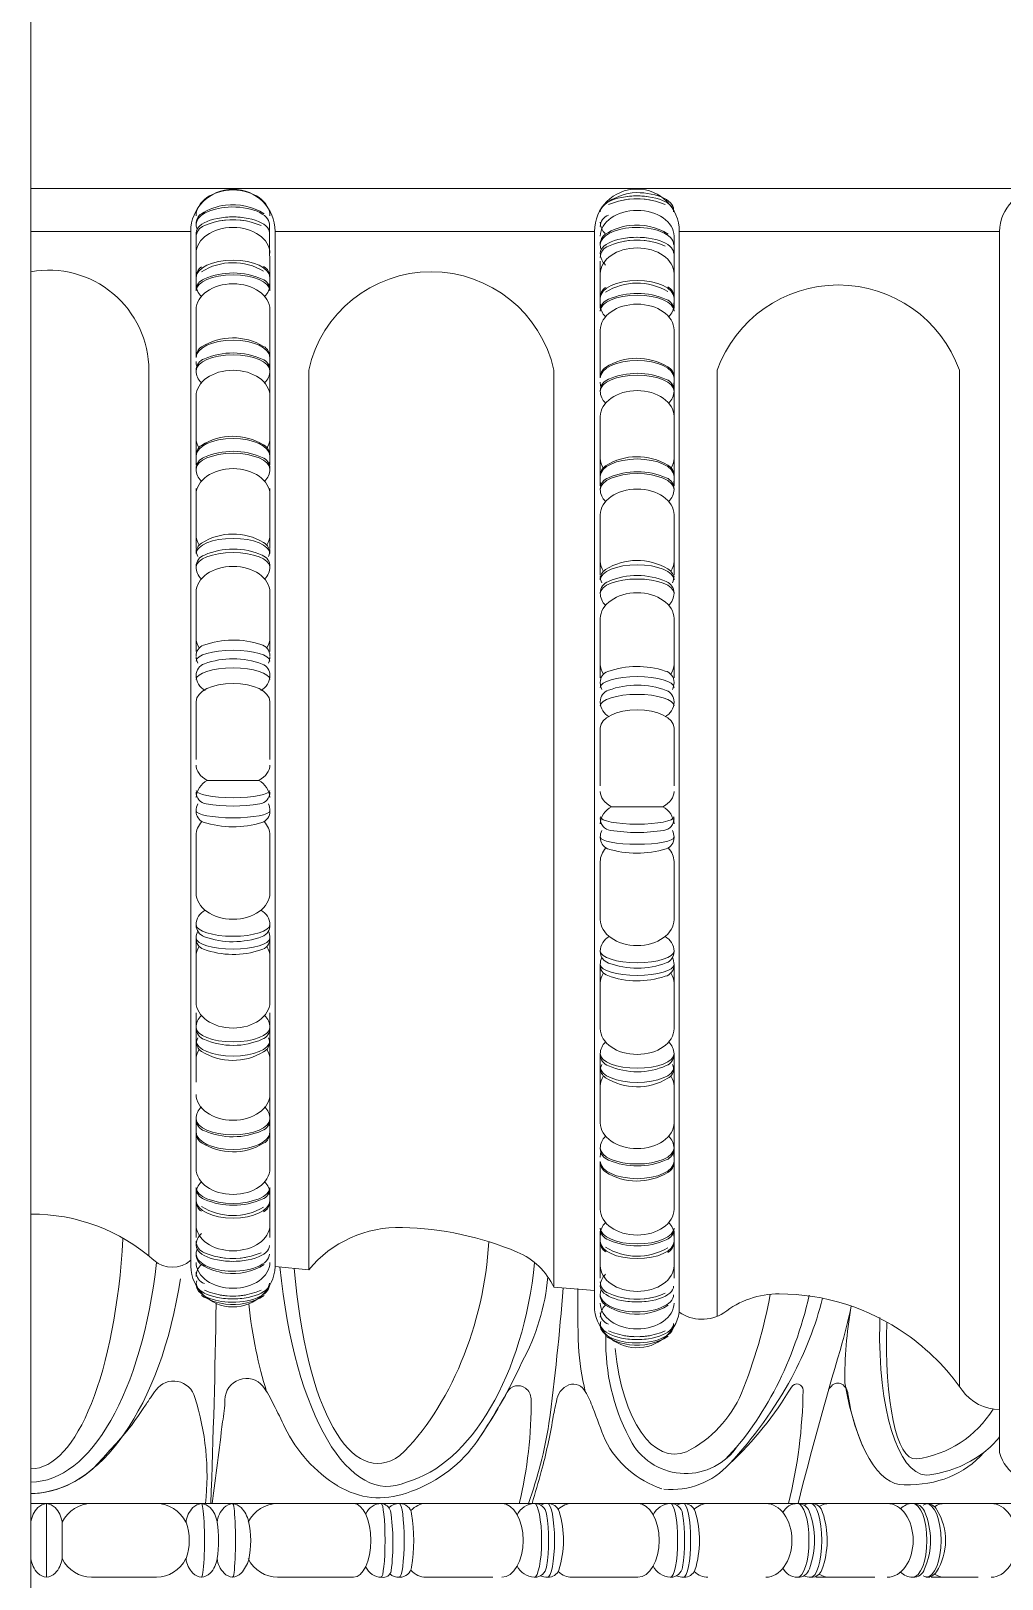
# Model space of a CAD drawing. Header units: millimetres. Extents: x 542654 to 551203, y 315718 to 321804.
# Drawn here: x 550480.6 to 550644.7, y 320272.7 to 320534.2 of the extents above; entities that cross this region are included whole.
import ezdxf

# ---------------------------------------------------------------- set-up
doc = ezdxf.new("R2010")
doc.units = ezdxf.units.MM
doc.layers.add('cad-block.com', color=250, linetype='Continuous')

msp = doc.modelspace()

# ---------------------------------------------------------------- linework, layer by layer
at = {"layer": 'cad-block.com', "color": 18, "lineweight": 15, "true_color": 0x000000}
for points in [[(550480.63, 320122.58), (550480.63, 320616.76)], [(550480.63, 320500.35), (550507.62, 320500.35)], [(550520.92, 320501.58), (550520.99, 320490.82)], [(550521.87, 320500.35), (550575.82, 320500.35)], [(550590.14, 320500.35), (550644.25, 320500.35)], [(550508.53, 320498.77), (550508.53, 320490.82)], [(550589.25, 320499.55), (550589.25, 320493.21)], [(550576.79, 320495.33), (550576.79, 320487.38)], [(550589.25, 320495.33), (550589.25, 320487.38)], [(550508.53, 320487.14), (550508.53, 320479.2)], [(550520.99, 320487.14), (550520.99, 320479.2)], [(550520.99, 320484.62), (550520.99, 320469.29)], [(550576.79, 320483.7), (550576.79, 320475.75)], [(550589.25, 320483.7), (550589.25, 320475.75)], [(550589.25, 320481.18), (550589.25, 320465.84)], [(550508.53, 320472.54), (550508.53, 320464.59)], [(550520.99, 320472.54), (550520.99, 320464.59)], [(550508.53, 320468.8), (550508.53, 320460.85)], [(550520.99, 320468.8), (550520.99, 320460.85)], [(550576.79, 320469.1), (550576.79, 320461.15)], [(550589.25, 320469.1), (550589.25, 320461.15)], [(550576.79, 320465.36), (550576.79, 320457.41)], [(550589.25, 320465.36), (550589.25, 320457.41)], [(550508.53, 320456.94), (550508.53, 320446.82)], [(550520.99, 320456.94), (550520.99, 320446.82)], [(550576.79, 320452.48), (550576.79, 320442.36)], [(550589.25, 320452.48), (550589.25, 320442.36)], [(550508.53, 320439.41), (550508.53, 320429.41)], [(550520.99, 320439.41), (550520.99, 320429.41)], [(550576.79, 320434.95), (550576.79, 320424.95)], [(550589.25, 320434.95), (550589.25, 320424.95)], [(550508.53, 320411.18), (550508.53, 320420.97)], [(550520.99, 320411.18), (550520.99, 320420.97)], [(550576.79, 320406.72), (550576.79, 320416.51)], [(550589.25, 320406.72), (550589.25, 320416.51)], [(550510.42, 320407.61), (550519.1, 320407.61)], [(550578.68, 320403.15), (550587.36, 320403.15)], [(550508.53, 320398.38), (550508.53, 320388.6)], [(550520.99, 320398.38), (550520.99, 320388.6)], [(550576.79, 320393.92), (550576.79, 320384.14)], [(550589.25, 320393.92), (550589.25, 320384.14)], [(550508.53, 320370.87), (550508.53, 320380.98)], [(550508.53, 320370.16), (550508.53, 320380.16)], [(550520.99, 320370.87), (550520.99, 320380.98)], [(550520.99, 320370.16), (550520.99, 320380.16)], [(550576.79, 320366.41), (550576.79, 320376.52)], [(550576.79, 320365.7), (550576.79, 320375.7)], [(550589.25, 320366.41), (550589.25, 320376.52)], [(550589.25, 320365.7), (550589.25, 320375.7)], [(550508.53, 320360.39), (550508.53, 320368.34)], [(550520.99, 320360.39), (550520.99, 320368.34)], [(550508.53, 320356.65), (550508.53, 320364.59)], [(550520.99, 320356.65), (550520.99, 320364.59)], [(550520.99, 320344.56), (550520.99, 320359.9)], [(550576.79, 320353.53), (550576.79, 320361.48)], [(550589.25, 320353.53), (550589.25, 320361.48)], [(550576.79, 320349.79), (550576.79, 320357.74)], [(550589.25, 320349.79), (550589.25, 320357.74)], [(550589.25, 320337.7), (550589.25, 320353.04)], [(550508.53, 320342.05), (550508.53, 320349.99)], [(550520.99, 320342.05), (550520.99, 320349.99)], [(550576.79, 320335.19), (550576.79, 320343.13)], [(550589.25, 320335.19), (550589.25, 320343.13)], [(550508.53, 320330.42), (550508.53, 320338.36)], [(550520.99, 320330.42), (550520.99, 320338.36)], [(550576.79, 320323.56), (550576.79, 320331.5)], [(550589.25, 320323.56), (550589.25, 320331.5)], [(550480.63, 320285.51), (550685.28, 320285.51)], [(550480.63, 320285.48), (550480.63, 320273.02)], [(550641.26, 320285.48), (550481.04, 320285.48)], [(550483.26, 320273.02), (550483.26, 320285.48)], [(550501.84, 320285.48), (550490.85, 320285.48)], [(550535.13, 320285.48), (550522.29, 320285.48)], [(550558.66, 320285.48), (550547.32, 320285.48)], [(550583.1, 320285.48), (550571.98, 320285.48)], [(550623.18, 320285.48), (550613.18, 320285.48)], [(550640.63, 320285.48), (550632.69, 320285.48)], [(550480.63, 320282.33), (550480.63, 320276.17)], [(550485.88, 320282.33), (550485.88, 320276.17)], [(550501.84, 320273.02), (550490.85, 320273.02)], [(550535.13, 320273.02), (550522.29, 320273.02)], [(550558.66, 320273.02), (550547.32, 320273.02)], [(550583.1, 320273.02), (550571.98, 320273.02)], [(550623.18, 320273.02), (550613.18, 320273.02)], [(550640.63, 320273.02), (550632.69, 320273.02)]]:
    msp.add_lwpolyline(points, dxfattribs=at)
for points in [[(550480.63, 320507.62), (550718.36, 320507.62, 0.231447), (550734.34, 320515.96, 0), (550734.34, 320515.96, 14.87721)], [(550507.62, 320326.56), (550507.62, 320500.35, -1), (550521.87, 320500.35), (550521.87, 320325.44)], [(550575.82, 320321.49), (550575.82, 320500.35, -1), (550590.14, 320500.35), (550590.14, 320317.78)], [(550578.19, 320504.88, -0.1464), (550585.1, 320505.71, -0.1464)], [(550587.78, 320504.88, 0.1464), (550580.87, 320505.71, 0.1464)], [(550644.25, 320301.37), (550644.25, 320500.35, -1), (550658.42, 320500.35), (550658.42, 320295.97)], [(550508.53, 320501.64, -0.255078), (550509.44, 320503.35, -1.230716)], [(550509.44, 320503.35, -0.10847), (550513.47, 320504.8, -6.055652)], [(550520.02, 320503.35, 0.173771), (550513.47, 320504.8, 6.055652)], [(550576.79, 320501.18, -0.329104), (550578.19, 320503.12, -1.230716)], [(550508.53, 320499.39, -0.329104), (550509.93, 320501.34, -1.230716)], [(550508.53, 320500.13, 0.00021), (550508.53, 320498.77, 1.230716)], [(550509.93, 320501.34, -0.1464), (550516.85, 320502.16, -0.1464)], [(550519.52, 320501.34, 0.1464), (550512.61, 320502.16, 0.1464)], [(550576.79, 320501.92, 0.204052), (550577.68, 320499.89, 1.230716)], [(550577.69, 320499.91, -0.10847), (550581.73, 320501.36, -6.055652)], [(550588.28, 320499.91, 0.173771), (550581.73, 320501.36, 6.055652)], [(550576.79, 320498.2, -0.255078), (550577.69, 320499.91, -1.230716)], [(550576.79, 320495.95, -0.329104), (550578.19, 320497.89, -1.230716)], [(550578.19, 320497.89, -0.1464), (550585.1, 320498.72, -0.1464)], [(550587.78, 320497.89, 0.1464), (550580.87, 320498.72, 0.1464)], [(550509.44, 320493.54, -0.283645), (550519.93, 320493.64, -6.055652)], [(550576.79, 320496.69, 0.204052), (550577.68, 320494.66, 1.230716)], [(550500.54, 320327.28), (550500.54, 320476.91, 0.467635), (550480.63, 320493.54, 2.506128)], [(550508.53, 320492.64, -0.255078), (550509.44, 320494.35, -1.230716)], [(550508.53, 320490.39, -0.329104), (550509.93, 320492.33, -1.230716)], [(550509.93, 320492.33, -0.209639), (550519.69, 320492.3, -6.055652)], [(550520.99, 320490.39, 0.315411), (550519.69, 320492.3, 1.230716)], [(550520.99, 320492.64, 0.278993), (550519.93, 320494.44, 1.230716)], [(550527.54, 320324.95), (550527.54, 320476.91, -0.803208), (550568.95, 320476.91), (550568.95, 320322)], [(550508.53, 320491.42, 0.204052), (550509.42, 320489.39, 1.230716)], [(550520.99, 320491.42, -0.204052), (550520.1, 320489.39, -1.230716)], [(550576.79, 320489.2, -0.255078), (550577.69, 320490.9, -1.230716)], [(550577.69, 320490.1, -0.283645), (550588.19, 320490.19, -6.055652)], [(550578.19, 320488.89, -0.209639), (550587.95, 320488.86, -6.055652)], [(550589.25, 320489.2, 0.278993), (550588.19, 320491, 1.230716)], [(550596.54, 320317.1), (550596.54, 320476.91, -0.704005), (550637.45, 320476.91), (550637.45, 320305.27)], [(550576.79, 320486.95, -0.329104), (550578.19, 320488.89, -1.230716)], [(550576.79, 320487.98, 0.204052), (550577.68, 320485.95, 1.230716)], [(550589.25, 320486.95, 0.315411), (550587.95, 320488.86, 1.230716)], [(550589.25, 320487.98, -0.204052), (550588.36, 320485.95, -1.230716)], [(550509.44, 320480.84, -0.283645), (550519.93, 320480.93, -6.055652)], [(550508.53, 320479.13, -0.255078), (550509.44, 320480.84, -1.230716)], [(550509.93, 320478.82, -0.209639), (550519.69, 320478.79, -6.055652)], [(550520.99, 320479.13, 0.278993), (550519.93, 320480.93, 1.230716)], [(550508.53, 320476.88, -0.329104), (550509.93, 320478.82, -1.230716)], [(550508.53, 320476.82, 0.204052), (550509.42, 320474.79, 1.230716)], [(550520.99, 320476.88, 0.315411), (550519.69, 320478.79, 1.230716)], [(550520.99, 320476.82, -0.204052), (550520.1, 320474.79, -1.230716)], [(550576.79, 320475.69, -0.255078), (550577.69, 320477.39, -1.230716)], [(550577.69, 320477.39, -0.283645), (550588.19, 320477.49, -6.055652)], [(550589.25, 320475.69, 0.278993), (550588.19, 320477.49, 1.230716)], [(550576.79, 320473.44, -0.329104), (550578.19, 320475.38, -1.230716)], [(550578.19, 320475.38, -0.209639), (550587.95, 320475.35, -6.055652)], [(550589.25, 320473.44, 0.315411), (550587.95, 320475.35, 1.230716)], [(550576.79, 320473.38, 0.204052), (550577.68, 320471.35, 1.230716)], [(550589.25, 320473.38, -0.204052), (550588.36, 320471.35, -1.230716)], [(550508.53, 320462.51, -0.255078), (550509.44, 320464.22, -1.230716)], [(550509.44, 320464.22, -0.283645), (550519.93, 320464.31, -6.055652)], [(550520.99, 320462.51, 0.278993), (550519.93, 320464.31, 1.230716)], [(550508.53, 320460.26, -0.329104), (550509.93, 320462.21, -1.230716)], [(550509.93, 320462.21, -0.209639), (550519.69, 320462.17, -6.055652)], [(550520.99, 320460.26, 0.315411), (550519.69, 320462.17, 1.230716)], [(550577.69, 320460.77, -0.283645), (550588.19, 320460.87, -6.055652)], [(550508.53, 320460.2, 0.204052), (550509.42, 320458.17, 1.230716)], [(550520.99, 320460.2, -0.204052), (550520.1, 320458.17, -1.230716)], [(550576.79, 320459.07, -0.255078), (550577.69, 320460.77, -1.230716)], [(550576.79, 320456.82, -0.329104), (550578.19, 320458.76, -1.230716)], [(550578.19, 320458.76, -0.209639), (550587.95, 320458.73, -6.055652)], [(550589.25, 320456.82, 0.315411), (550587.95, 320458.73, 1.230716)], [(550589.25, 320459.07, 0.278993), (550588.19, 320460.87, 1.230716)], [(550576.79, 320456.76, 0.204052), (550577.68, 320454.73, 1.230716)], [(550589.25, 320456.76, -0.204052), (550588.36, 320454.73, -1.230716)], [(550509.44, 320447.71, -0.283645), (550519.93, 320447.8, -6.055652)], [(550508.53, 320446, -0.255078), (550509.44, 320447.71, -1.230716)], [(550508.53, 320446.62, 0.106879), (550508.8, 320445.45, 1.230716)], [(550508.53, 320443.75, -0.329104), (550509.93, 320445.7, -1.230716)], [(550509.93, 320445.7, -0.209639), (550519.69, 320445.66, -6.055652)], [(550520.99, 320443.75, 0.315411), (550519.69, 320445.66, 1.230716)], [(550520.99, 320446, 0.278993), (550519.93, 320447.8, 1.230716)], [(550520.99, 320446.62, -0.106817), (550520.73, 320445.45, -1.230716)], [(550508.53, 320443.69, 0.204052), (550509.42, 320441.66, 0.204052)], [(550520.99, 320443.69, -0.204052), (550520.1, 320441.66, -0.204052)], [(550576.79, 320441.54, -0.255078), (550577.69, 320443.25, -1.230716)], [(550577.69, 320443.25, -0.283645), (550588.19, 320443.34, -6.055652)], [(550589.25, 320441.54, 0.278993), (550588.19, 320443.34, 1.230716)], [(550576.79, 320442.16, 0.106879), (550577.05, 320440.99, 1.230716)], [(550576.79, 320439.29, -0.329104), (550578.19, 320441.24, -1.230716)], [(550578.19, 320441.24, -0.209639), (550587.95, 320441.2, -6.055652)], [(550589.25, 320439.29, 0.315411), (550587.95, 320441.2, 1.230716)], [(550589.25, 320442.16, -0.106817), (550588.99, 320440.99, -1.230716)], [(550576.79, 320439.23, 0.204052), (550577.68, 320437.2, 0.204052)], [(550589.25, 320439.23, -0.204052), (550588.36, 320437.2, -0.204052)], [(550508.53, 320428.64, -0.336209), (550509.8, 320430.46, -1.230716)], [(550509.8, 320430.46, -0.170581), (550519.48, 320430.56, -6.055652)], [(550520.99, 320428.64, 0.361653), (550519.48, 320430.56, 1.230716)], [(550508.53, 320428.58, 0.106879), (550508.8, 320427.41, 1.230716)], [(550508.53, 320425.37, -0.329104), (550509.93, 320427.32, -1.230716)], [(550509.93, 320427.32, -0.178725), (550519.69, 320427.28, -6.055652)], [(550520.99, 320425.37, 0.315411), (550519.69, 320427.28, 1.230716)], [(550520.99, 320428.58, -0.106817), (550520.73, 320427.41, -1.230716)], [(550508.53, 320425.31, 0.276498), (550510.05, 320422.83, 0.276498)], [(550520.99, 320425.31, -0.276498), (550519.47, 320422.83, -0.276498)], [(550576.79, 320424.18, -0.336209), (550578.06, 320426, -1.230716)], [(550578.06, 320426, -0.170581), (550587.74, 320426.1, -6.055652)], [(550589.25, 320424.18, 0.361653), (550587.74, 320426.1, 1.230716)], [(550576.79, 320424.12, 0.106879), (550577.05, 320422.96, 1.230716)], [(550576.79, 320420.91, -0.329104), (550578.19, 320422.86, -1.230716)], [(550578.19, 320422.86, -0.178725), (550587.95, 320422.83, -6.055652)], [(550589.25, 320420.91, 0.315411), (550587.95, 320422.83, 1.230716)], [(550589.25, 320424.12, -0.106817), (550588.99, 320422.96, -1.230716)], [(550576.79, 320420.85, 0.276498), (550578.31, 320418.38, 0.276498)], [(550589.25, 320420.85, -0.276498), (550587.73, 320418.38, -0.276498)], [(550508.53, 320404.73, -0.263907), (550510.42, 320407.61, -1.230716)], [(550520.99, 320404.73, 0.263907), (550519.1, 320407.61, 1.230716)], [(550508.53, 320405.66, 0.375323), (550510.25, 320403.64, 1.230716)], [(550508.53, 320402.48, -0.106879), (550508.8, 320403.65, -1.230716)], [(550510.25, 320403.64, 0.077979), (550519.27, 320403.64, 6.055652)], [(550520.99, 320405.66, -0.375323), (550519.27, 320403.64, -1.230716)], [(550520.99, 320402.48, 0.106817), (550520.73, 320403.65, 1.230716)], [(550508.53, 320402.42, 0.301916), (550509.74, 320400.55, 1.230716)], [(550520.99, 320402.42, -0.320957), (550519.65, 320400.5, -1.230716)], [(550576.79, 320400.27, -0.263907), (550578.68, 320403.15, -1.230716)], [(550576.79, 320401.2, 0.375323), (550578.51, 320399.18, 1.230716)], [(550589.25, 320400.27, 0.263907), (550587.36, 320403.15, 1.230716)], [(550589.25, 320401.2, -0.375323), (550587.53, 320399.18, -1.230716)], [(550509.74, 320400.55, 0.147923), (550519.65, 320400.5, 6.055652)], [(550576.79, 320398.02, -0.106879), (550577.05, 320399.19, -1.230716)], [(550578.51, 320399.18, 0.077979), (550587.53, 320399.18, 6.055652)], [(550589.25, 320398.02, 0.106817), (550588.99, 320399.19, 1.230716)], [(550576.79, 320397.96, 0.301916), (550578, 320396.09, 1.230716)], [(550578, 320396.09, 0.147923), (550587.91, 320396.04, 6.055652)], [(550589.25, 320397.96, -0.320957), (550587.91, 320396.04, -1.230716)], [(550508.53, 320383.24, -0.276498), (550510.05, 320385.71, -0.276498)], [(550520.99, 320383.24, 0.276498), (550519.47, 320385.71, 0.276498)], [(550508.53, 320383.18, 0.329104), (550509.93, 320381.23, 1.230716)], [(550520.99, 320383.18, -0.315411), (550519.69, 320381.26, -1.230716)], [(550508.53, 320380.99, -0.106879), (550508.8, 320382.15, -1.230716)], [(550508.53, 320380.93, 0.336209), (550509.8, 320379.11, 1.230716)], [(550509.93, 320381.23, 0.178725), (550519.69, 320381.26, 6.055652)], [(550520.99, 320380.93, -0.361653), (550519.48, 320379, -1.230716)], [(550520.99, 320380.99, 0.106817), (550520.73, 320382.15, 1.230716)], [(550576.79, 320378.78, -0.276498), (550578.31, 320381.25, -0.276498)], [(550589.25, 320378.78, 0.276498), (550587.73, 320381.25, 0.276498)], [(550509.8, 320379.11, 0.170581), (550519.48, 320379, 6.055652)], [(550576.79, 320378.72, 0.329104), (550578.19, 320376.77, 1.230716)], [(550576.79, 320376.53, -0.106879), (550577.05, 320377.69, -1.230716)], [(550589.25, 320378.72, -0.315411), (550587.95, 320376.8, -1.230716)], [(550589.25, 320376.53, 0.106817), (550588.99, 320377.69, 1.230716)], [(550576.79, 320376.47, 0.336209), (550578.06, 320374.65, 1.230716)], [(550578.06, 320374.65, 0.170581), (550587.74, 320374.54, 6.055652)], [(550578.19, 320376.77, 0.178725), (550587.95, 320376.8, 6.055652)], [(550589.25, 320376.47, -0.361653), (550587.74, 320374.54, -1.230716)], [(550508.53, 320365.88, -0.204052), (550509.42, 320367.91, -0.204052)], [(550520.99, 320365.88, 0.204052), (550520.1, 320367.91, 0.204052)], [(550508.53, 320365.82, 0.329104), (550509.93, 320363.87, 1.230716)], [(550520.99, 320365.82, -0.315411), (550519.69, 320363.9, -1.230716)], [(550508.53, 320362.95, -0.106879), (550508.8, 320364.12, -1.230716)], [(550508.53, 320363.57, 0.255078), (550509.44, 320361.86, 1.230716)], [(550509.44, 320361.86, 0.283645), (550519.93, 320361.77, 6.055652)], [(550509.93, 320363.87, 0.209639), (550519.69, 320363.9, 6.055652)], [(550520.99, 320363.57, -0.278993), (550519.93, 320361.77, -1.230716)], [(550520.99, 320362.95, 0.106817), (550520.73, 320364.12, 1.230716)], [(550576.79, 320361.42, -0.204052), (550577.68, 320363.45, -0.204052)], [(550589.25, 320361.42, 0.204052), (550588.36, 320363.45, 0.204052)], [(550576.79, 320361.36, 0.329104), (550578.19, 320359.41, 1.230716)], [(550576.79, 320358.49, -0.106879), (550577.05, 320359.66, -1.230716)], [(550576.79, 320359.11, 0.255078), (550577.69, 320357.4, 1.230716)], [(550578.19, 320359.41, 0.209639), (550587.95, 320359.45, 6.055652)], [(550589.25, 320361.36, -0.315411), (550587.95, 320359.45, -1.230716)], [(550589.25, 320359.11, -0.278993), (550588.19, 320357.31, -1.230716)], [(550589.25, 320358.49, 0.106817), (550588.99, 320359.66, 1.230716)], [(550577.69, 320357.4, 0.283645), (550588.19, 320357.31, 6.055652)], [(550508.53, 320350.44, -0.204052), (550509.42, 320352.47, -1.230716)], [(550520.99, 320350.44, 0.204052), (550520.1, 320352.47, 1.230716)], [(550508.53, 320350.38, 0.329104), (550509.93, 320348.44, 1.230716)], [(550509.93, 320348.44, 0.209639), (550519.69, 320348.47, 6.055652)], [(550520.99, 320350.38, -0.315411), (550519.69, 320348.47, -1.230716)], [(550508.53, 320348.13, 0.255078), (550509.44, 320346.42, 1.230716)], [(550509.44, 320346.42, 0.283645), (550519.93, 320346.33, 6.055652)], [(550520.99, 320348.13, -0.278993), (550519.93, 320346.33, -1.230716)], [(550576.79, 320345.51, -0.204052), (550577.68, 320347.54, -1.230716)], [(550589.25, 320345.51, 0.204052), (550588.36, 320347.54, 1.230716)], [(550576.79, 320345.45, 0.329104), (550578.19, 320343.5, 1.230716)], [(550578.19, 320343.5, 0.209639), (550587.95, 320343.54, 6.055652)], [(550589.25, 320345.45, -0.315411), (550587.95, 320343.54, -1.230716)], [(550576.79, 320343.2, 0.255078), (550577.69, 320341.49, 1.230716)], [(550577.69, 320341.49, 0.283645), (550588.19, 320341.4, 6.055652)], [(550589.25, 320343.2, -0.278993), (550588.19, 320341.4, -1.230716)], [(550508.53, 320337.77, -0.204052), (550509.42, 320339.8, -1.230716)], [(550508.53, 320338.8, 0.329104), (550509.93, 320336.86, 1.230716)], [(550520.99, 320338.8, -0.315411), (550519.69, 320336.89, -1.230716)], [(550520.99, 320337.77, 0.204052), (550520.1, 320339.8, 1.230716)], [(550508.53, 320336.55, 0.255078), (550509.44, 320334.84, 1.230716)], [(550509.44, 320335.65, 0.283645), (550519.93, 320335.55, 6.055652)], [(550509.93, 320336.86, 0.209639), (550519.69, 320336.89, 6.055652)], [(550520.99, 320336.55, -0.278993), (550519.93, 320334.75, -1.230716)], [(550480.63, 320334.36, -0.185314), (550501.39, 320326.56, 0.375224), (550507.62, 320326.56), (550507.62, 320325.57, 0.961694), (550521.87, 320325.51), (550527.54, 320324.95, -0.232641), (550543.37, 320332.1, -0.094248), (550562.78, 320327.95, -0.185974), (550568.95, 320322), (550575.82, 320321.49), (550575.82, 320318.18, 0.863898), (550590.14, 320317.78, 0.30069), (550597.64, 320317.67, -0.168635), (550607.02, 320320.9, -0.15333), (550628.44, 320314.1, -0.087192), (550637.91, 320304.64, 0.246856), (550644.25, 320301.37), (550644.25, 320294.07, 0.929975)], [(550576.79, 320330.91, -0.204052), (550577.68, 320332.94, -1.230716)], [(550589.25, 320330.91, 0.204052), (550588.36, 320332.94, 1.230716)], [(550508.53, 320329.06, -0.204052), (550509.42, 320331.09, -1.230716)], [(550576.79, 320331.94, 0.329104), (550578.19, 320330, 1.230716)], [(550589.25, 320331.94, -0.315411), (550587.95, 320330.03, -1.230716)], [(550508.53, 320329.8, 0.329104), (550509.93, 320327.85, 1.230716)], [(550508.53, 320327.55, 0.255078), (550509.44, 320325.84, 1.230716)], [(550509.93, 320327.85, 0.1464), (550516.85, 320327.02, 0.1464)], [(550519.52, 320327.85, -0.1464), (550512.61, 320327.02, -0.1464)], [(550576.79, 320329.69, 0.255078), (550577.69, 320327.98, 1.230716)], [(550577.69, 320328.79, 0.283645), (550588.19, 320328.69, 6.055652)], [(550578.19, 320330, 0.209639), (550587.95, 320330.03, 6.055652)], [(550589.25, 320329.69, -0.278993), (550588.19, 320327.89, -1.230716)], [(550508.53, 320323.83, -0.204052), (550509.42, 320325.86, -1.230716)], [(550509.44, 320325.84, 0.10847), (550513.47, 320324.39, 6.055652)], [(550520.02, 320325.84, -0.173771), (550513.47, 320324.39, -6.055652)], [(550508.53, 320324.57, 0.329104), (550509.93, 320322.63, 1.230716)], [(550556.04, 320296.09, 0.041666), (550563.56, 320309.34, 0.103445), (550567.94, 320323.77, -24.179951)], [(550576.79, 320322.2, -0.204052), (550577.68, 320324.23, -1.230716)], [(550576.79, 320322.94, 0.329104), (550578.19, 320320.99, 1.230716)], [(550509.44, 320320.61, 0.10847), (550513.47, 320319.16, 6.055652)], [(550509.93, 320321.52, 0.1464), (550516.85, 320320.69, 0.1464)], [(550519.52, 320321.52, -0.1464), (550512.61, 320320.69, -0.1464)], [(550520.02, 320320.61, -0.173771), (550513.47, 320319.16, -6.055652)], [(550564.67, 320285.48, 0.045147), (550568.13, 320298.98, 0.013141), (550570.53, 320321.89, 0.013141)], [(550573, 320321.81, 0.00737), (550573.09, 320312.04, 0.035915), (550574.25, 320304.38), (550574.25, 320304.38)], [(550576.79, 320320.69, 0.255078), (550577.69, 320318.98, 1.230716)], [(550578.19, 320320.99, 0.1464), (550585.1, 320320.17, 0.1464)], [(550587.78, 320320.99, -0.1464), (550580.87, 320320.17, -0.1464)], [(550591.38, 320294.23, 0.177668), (550600.64, 320304.12, 0.051277), (550605.51, 320320.82, 0.051277)], [(550598.62, 320292.19, 0.062557), (550609.14, 320306.76, 0.058916), (550614.35, 320320.15, 0.058916)], [(550511, 320285.48, 0.005967), (550511.91, 320319.29, 0.005967)], [(550576.79, 320316.97, -0.204052), (550577.68, 320319, -1.230716)], [(550576.79, 320317.71, 0.329104), (550578.19, 320315.77, 1.230716)], [(550577.69, 320318.98, 0.10847), (550581.73, 320317.53, 6.055652)], [(550588.28, 320318.98, -0.173771), (550581.73, 320317.53, -6.055652)], [(550610.19, 320285.48, -0.010361), (550617.35, 320311.52, 0.019058), (550619.19, 320318.83, 0.019058)], [(550618.09, 320305.85, -0.042698), (550619.12, 320318.53, -1.16381)], [(550578.19, 320314.66, 0.1464), (550585.1, 320313.83, 0.1464)], [(550587.78, 320314.66, -0.1464), (550580.87, 320313.83, -0.1464)], [(550623.99, 320315.84, -0.00429), (550624.03, 320316.89, -0.00429)], [(550577.69, 320313.75, 0.10847), (550581.73, 320312.3, 6.055652)], [(550599.98, 320295.23, -0.551195), (550582.17, 320295.68, -0.125628), (550577.73, 320312.39, -0.002704), (550577.7, 320314.09, -0.002704)], [(550588.28, 320313.75, -0.173771), (550581.73, 320312.3, -6.055652)], [(550510.12, 320285.48, 0.10384), (550508.31, 320303.41, 0.624831), (550501.76, 320304.7, 0.019), (550500.81, 320303.35, -0.004583), (550499.72, 320301.69, -0.018062), (550496.84, 320297.71, -0.012927), (550491.03, 320291.31, -0.17039), (550480.63, 320287.11, -6.256692)], [(550532.47, 320288.44, -0.138056), (550523.49, 320298.33, 0.017495), (550521.62, 320302.18, 0.05202), (550519.82, 320305.3, 0.694192), (550513.39, 320303.02, -0.047335), (550512.98, 320299.27, -0.005702), (550511.25, 320285.48, 3.795045)], [(550563.1, 320285.48, 0.06321), (550565.1, 320303.16, 0.235828), (550564.15, 320304.98, 0.45328), (550561.07, 320304.29, -0.027276), (550555.61, 320295.46, 1.667342)], [(550587.17, 320287.96, -0.194829), (550577.6, 320296.21, -0.001541), (550575.54, 320301.63, 0.052446), (550574.25, 320304.38, 0.378842), (550571.5, 320305.53, 0.276804), (550569.38, 320302.68, 0.01885), (550568.78, 320299.79, -0.02496), (550566.83, 320290.9, -0.008184), (550565.27, 320285.48, -11.806369)], [(550608.6, 320285.48, 0.056724), (550611.05, 320304.61, 0.76806), (550609.08, 320305.16, -0.071469), (550598.62, 320292.19, -0.317212)], [(550621.75, 320293.91, -0.08008), (550618.65, 320303.76, 0.219739), (550617.82, 320305.5, 0.359821), (550616.02, 320305.5, 0.090462), (550615.36, 320304.72, -0.58033)], [(550630.13, 320293.01, 0.228799), (550643.13, 320301.44, 0.228799)], [(550641.56, 320294.09, 0.053004), (550644.25, 320296.73, 0.053004)], [(550544.07, 320287.25, 0.15297), (550555.61, 320295.46, -98.399192)], [(550631.82, 320290.26, 0.136892), (550641.56, 320294.09, -2.657757)], [(550644.25, 320294.07, 0.874655), (550658.42, 320296, -1.163134), (550658.42, 320296, 0.274733), (550666.66, 320293.14, 0.223375), (550666.66, 320293.14, -0.265205), (550679.66, 320290.54, -0.114043), (550698.07, 320267.18, -0.018606), (550699.93, 320262.7, 0.388918), (550705, 320260.06, -0.149469)], [(550587.55, 320287.91, 0.239423), (550598.62, 320292.19)], [(550480.63, 320282.33, -0.168462), (550481.82, 320284.79, -0.15697), (550483.26, 320285.48, -2.145029)], [(550485.88, 320282.33, 0.168462), (550484.7, 320284.79, 0.15697), (550483.26, 320285.48, 2.145029)], [(550506.82, 320282.33, -0.168462), (550508, 320284.79, -0.15697), (550509.44, 320285.48, -2.145029)], [(550512.07, 320282.33, 0.168462), (550510.88, 320284.79, 0.15697), (550509.44, 320285.48, 2.145029)], [(550512.07, 320282.33, -0.168462), (550513.25, 320284.79, -0.15697), (550514.69, 320285.48, -2.145029)], [(550517.4, 320282.49, 0.115671), (550516.13, 320284.79, 0.15697), (550514.69, 320285.48, 2.145029)], [(550539.79, 320285.48, 0.297991), (550537.22, 320283.76, 1.230716)], [(550539.85, 320285.48, -0.284197), (550541.38, 320284.25, -1.230716)], [(550542.85, 320285.48, 0.198464), (550541.1, 320284.77, 1.230716)], [(550541.48, 320274.11, 0.065993), (550541.38, 320284.25, 6.055652)], [(550542.91, 320285.48, -0.375323), (550544.93, 320283.76, -1.230716)], [(550544.93, 320274.74, 0.077979), (550544.93, 320283.76, 6.055652)], [(550565.63, 320285.48, 0.263907), (550562.75, 320283.59, 1.230716)], [(550565.69, 320285.48, -0.375323), (550567.71, 320283.76, -1.230716)], [(550567.88, 320285.48, 0.106817), (550566.71, 320285.22, 1.230716)], [(550567.71, 320274.74, 0.077979), (550567.71, 320283.76, 6.055652)], [(550567.94, 320285.48, -0.320957), (550569.86, 320284.14, -1.230716)], [(550569.81, 320274.23, 0.147923), (550569.86, 320284.14, 6.055652)], [(550588.61, 320285.48, 0.263907), (550585.73, 320283.59, 1.230716)], [(550588.67, 320285.48, -0.375323), (550590.69, 320283.76, -1.230716)], [(550590.86, 320285.48, 0.106817), (550589.69, 320285.22, 1.230716)], [(550590.69, 320274.74, 0.077979), (550590.69, 320283.76, 6.055652)], [(550590.92, 320285.48, -0.320957), (550592.84, 320284.14, -1.230716)], [(550592.79, 320274.23, 0.147923), (550592.84, 320284.14, 6.055652)], [(550610.1, 320285.48, 0.276498), (550607.63, 320283.96, 0.276498)], [(550610.16, 320285.48, -0.315411), (550612.08, 320284.18, -1.230716)], [(550612.35, 320285.48, 0.106817), (550611.19, 320285.22, 1.230716)], [(550612.11, 320274.42, 0.178725), (550612.08, 320284.18, 6.055652)], [(550612.41, 320285.48, -0.361653), (550614.34, 320283.97, -1.230716)], [(550614.23, 320274.29, 0.170581), (550614.34, 320283.97, 6.055652)], [(550629.55, 320285.48, 0.204052), (550627.52, 320284.59, 0.204052)], [(550629.61, 320285.48, -0.315411), (550631.53, 320284.18, -1.230716)], [(550632.48, 320285.48, 0.106817), (550631.32, 320285.22, 1.230716)], [(550631.56, 320274.42, 0.209639), (550631.53, 320284.18, 6.055652)], [(550631.86, 320285.48, -0.278993), (550633.66, 320284.42, -1.230716)], [(550633.57, 320273.92, 0.283645), (550633.66, 320284.42, 6.055652)], [(550506.82, 320276.17, 0.182365), (550506.82, 320282.33, -161.359353)], [(550512.07, 320276.17, 0.085471), (550512.07, 320282.33, 137.299015)], [(550517.42, 320275.97, 0.107724), (550517.4, 320282.49, 8.27984)], [(550480.63, 320276.17, 0.168462), (550481.82, 320273.71, 0.15697), (550483.26, 320273.02, 2.145029)], [(550485.88, 320276.17, -0.168462), (550484.7, 320273.71, -0.15697), (550483.26, 320273.02, -2.145029)], [(550506.82, 320276.17, 0.168462), (550508, 320273.71, 0.15697), (550509.44, 320273.02, 2.145029)], [(550512.07, 320276.17, -0.168462), (550510.88, 320273.71, -0.15697), (550509.44, 320273.02, -2.145029)], [(550512.07, 320276.17, 0.168462), (550513.25, 320273.71, 0.15697), (550514.69, 320273.02, 2.145029)], [(550517.42, 320275.97, -0.102726), (550516.13, 320273.71, -0.15697), (550514.69, 320273.02, -2.145029)], [(550539.79, 320273.02, -0.297991), (550537.22, 320274.74, -1.230716)], [(550539.85, 320273.02, 0.404183), (550541.48, 320274.11, 1.230716)], [(550542.85, 320273.02, -0.175857), (550541.25, 320273.59, -1.230716)], [(550542.91, 320273.02, 0.375323), (550544.93, 320274.74, 1.230716)], [(550565.63, 320273.02, -0.263907), (550562.75, 320274.91, -1.230716)], [(550565.69, 320273.02, 0.375323), (550567.71, 320274.74, 1.230716)], [(550567.88, 320273.02, -0.106879), (550566.71, 320273.28, -1.230716)], [(550567.94, 320273.02, 0.301916), (550569.81, 320274.23, 1.230716)], [(550588.61, 320273.02, -0.263907), (550585.73, 320274.91, -1.230716)], [(550588.67, 320273.02, 0.375323), (550590.69, 320274.74, 1.230716)], [(550590.86, 320273.02, -0.106879), (550589.69, 320273.28, -1.230716)], [(550590.92, 320273.02, 0.301916), (550592.79, 320274.23, 1.230716)], [(550610.1, 320273.02, -0.276498), (550607.63, 320274.54, -0.276498)], [(550610.16, 320273.02, 0.329104), (550612.11, 320274.42, 1.230716)], [(550612.35, 320273.02, -0.106879), (550611.19, 320273.28, -1.230716)], [(550612.41, 320273.02, 0.336209), (550614.23, 320274.29, 1.230716)], [(550629.55, 320273.02, -0.204052), (550627.52, 320273.91, -0.204052)], [(550629.61, 320273.02, 0.329104), (550631.56, 320274.42, 1.230716)], [(550632.48, 320273.02, -0.106879), (550631.32, 320273.28, -1.230716)], [(550631.86, 320273.02, 0.255078), (550633.57, 320273.92, 1.230716)]]:
    msp.add_lwpolyline(points, format="xyb", dxfattribs=at)
at = {"layer": 'cad-block.com', "color": 18, "lineweight": 15, "true_color": 0x000000, "extrusion": (0, 0, -1)}
for centre, major_axis, ratio, start_param, end_param in [((550514.76, 320502.99), (6.23, 0), 0.700831, 3.141593, 6.283185), ((550582.95, 320503.68), (6.23, 0), 0.430137, 4.467777, 6.283185), ((550582.95, 320504.01), (-6.23, 0), 0.466244, 1.447393, 3.143075), ((550514.69, 320500.13), (6.23, 0), 0.430137, 4.467777, 6.283185), ((550514.69, 320501.58), (-6.23, 0), 0.466244, 1.447393, 3.143075), ((550583.02, 320499.55), (6.23, 0), 0.700831, 3.141593, 6.283185), ((550514.76, 320496.66), (6.23, 0), 0.700831, 3.141593, 6.283185), ((550582.95, 320498.14), (-6.23, 0), 0.466244, 1.447393, 3.143075), ((550583.02, 320493.21), (6.23, 0), 0.700831, 3.141593, 6.283185), ((550582.95, 320496.69), (6.23, 0), 0.430137, 4.467777, 6.283185), ((550514.76, 320487.14), (6.23, 0), 0.700831, 3.141593, 6.283185), ((550583.02, 320483.7), (6.23, 0), 0.700831, 3.141593, 6.283185), ((550514.76, 320472.54), (6.23, 0), 0.700831, 3.141593, 6.283185), ((550583.02, 320469.1), (6.23, 0), 0.700831, 3.141593, 6.283185), ((550514.76, 320455.92), (6.23, 0), 0.700831, 3.141593, 6.283185), ((550583.02, 320452.48), (6.23, 0), 0.700831, 3.141593, 6.283185), ((550514.76, 320439.41), (6.23, 0), 0.700831, 3.141593, 6.283185), ((550583.02, 320434.95), (6.23, 0), 0.700831, 3.141593, 6.283185), ((550514.76, 320420.97), (6.23, 0), 0.488702, 3.141593, 6.283185), ((550583.02, 320416.51), (6.23, 0), 0.488702, 3.141593, 6.283185), ((550514.76, 320405.94), (-6.23, 0), 0.200824, 3.141593, 6.283185), ((550514.76, 320402.48), (-6.23, 0), 0.189567, 3.141593, 6.283185), ((550583.02, 320401.48), (-6.23, 0), 0.200824, 3.141593, 6.283185), ((550514.76, 320398.38), (6.23, 0), 0.687615, 3.141593, 3.70536), ((550514.76, 320398.38), (6.23, 0), 0.687615, -0.563767, 0), ((550583.02, 320398.02), (-6.23, 0), 0.189567, 3.141593, 6.283185), ((550583.02, 320393.92), (6.23, 0), 0.687615, 3.141593, 3.70536), ((550583.02, 320393.92), (6.23, 0), 0.687615, -0.563767, 0), ((550514.76, 320383.24), (-6.23, 0), 0.312137, 3.141593, 6.283185), ((550514.76, 320380.99), (-6.23, 0), 0.296534, 3.141593, 6.283185), ((550514.76, 320377.83), (6.23, 0), 0.687615, 3.141593, 3.558936), ((550514.76, 320377.83), (6.23, 0), 0.687615, -0.415263, 0), ((550583.02, 320378.78), (-6.23, 0), 0.312137, 3.141593, 6.283185), ((550583.02, 320376.53), (-6.23, 0), 0.296534, 3.141593, 6.283185), ((550583.02, 320373.37), (6.23, 0), 0.687615, 3.141593, 3.558936), ((550583.02, 320373.37), (6.23, 0), 0.687615, -0.415263, 0), ((550514.76, 320365.88), (-6.23, 0), 0.387081, 3.141593, 6.283185), ((550514.76, 320363.63), (-6.23, 0), 0.411544, 3.141593, 6.283185), ((550514.76, 320360.44), (6.23, 0), 0.687615, 3.141593, 3.558193), ((550514.76, 320360.44), (6.23, 0), 0.687615, -0.4166, 0), ((550583.02, 320361.42), (-6.23, 0), 0.387081, 3.141593, 6.283185), ((550583.02, 320359.17), (-6.23, 0), 0.411544, 3.141593, 6.283185), ((550583.02, 320355.98), (6.23, 0), 0.687615, 3.141593, 3.558193), ((550583.02, 320355.98), (6.23, 0), 0.687615, -0.4166, 0), ((550514.76, 320350.44), (-6.23, 0), 0.430137, 3.141593, 6.283185), ((550514.76, 320348.9), (6.23, 0), 0.687615, 3.141593, 3.332074), ((550514.76, 320348.9), (1.49, -7.78), 0.780976, -1.528988, -1.422133), ((550514.76, 320348.19), (-6.23, 0), 0.466865, 3.141593, 6.283185), ((550583.02, 320345.51), (-6.23, 0), 0.430137, 3.141593, 6.283185), ((550583.02, 320343.97), (6.23, 0), 0.687615, 3.141593, 3.332074), ((550583.02, 320343.26), (-6.23, 0), 0.466865, 3.141593, 6.283185), ((550583.02, 320343.97), (1.49, -7.78), 0.780976, -1.528988, -1.422133), ((550514.76, 320338.86), (-6.23, 0), 0.430137, 3.141593, 6.283185), ((550514.76, 320337.32), (6.23, 0), 0.687615, 3.141593, 3.332074), ((550514.76, 320337.32), (1.49, -7.78), 0.780976, -1.528988, -1.422133), ((550514.76, 320336.61), (-6.23, 0), 0.466865, 3.141593, 6.283185), ((550480.63, 320337.21), (0, -45.87), 0.342311, 4.866363, 6.283185), ((550583.02, 320332), (-6.23, 0), 0.430137, 3.141593, 6.283185), ((550583.02, 320330.46), (6.23, 0), 0.687615, 3.141593, 3.332074), ((550583.02, 320330.46), (1.49, -7.78), 0.780976, -1.528988, -1.422133), ((550514.76, 320329.06), (-6.23, 0), 0.430137, 4.467777, 6.283185), ((550514.76, 320327.51), (6.23, 0), 0.687615, 3.141593, 3.332074), ((550514.76, 320327.61), (-6.23, 0), 0.466865, 4.847432, 6.283185), ((550536.06, 320322.82), (9.04, 34.98), 0.572103, 1.227907, 2.397877), ((550583.02, 320329.75), (-6.23, 0), 0.466865, 3.141593, 6.283185), ((550480.63, 320337.84), (0, -48.73), 0.448381, 4.953364, 6.283185), ((550541, 320338.7), (0.18, 50.32), 0.376769, 2.969553, 4.444238), ((550540.81, 320341.41), (1.79, 49.15), 0.326779, 2.897181, 4.364115), ((550542.31, 320329.97), (2.88, 41.33), 0.570567, 1.622629, 2.945767), ((550480.63, 320337.93), (0, -50.74), 0.519486, 5.002161, 6.283185), ((550514.76, 320322.29), (6.23, 0), 0.687615, 3.141593, 3.332074), ((550514.76, 320322.72), (-6.23, 0), 0.430137, 4.467777, 6.283185), ((550514.76, 320322.38), (-6.23, 0), 0.466865, 4.847432, 6.283185), ((550583.02, 320322.2), (-6.23, 0), 0.430137, 4.467777, 6.283185), ((550583.02, 320320.65), (6.23, 0), 0.687615, 3.141593, 3.332074), ((550583.02, 320320.75), (-6.23, 0), 0.466865, 4.847432, 6.283185), ((550570.68, 320341.68), (-4.6, 60.1), 0.718629, 1.982377, 2.570384), ((550539.69, 320337.93), (3.84, 51.52), 0.438475, 3.971168, 4.307894), ((550583.02, 320315.43), (6.23, 0), 0.687615, 3.141593, 3.332074), ((550583.02, 320315.86), (-6.23, 0), 0.430137, 4.467777, 6.283185), ((550583.02, 320315.52), (-6.23, 0), 0.466865, 4.847432, 6.283185), ((550633.66, 320318.81), (1.84, 28.55), 0.332985, 3.141593, 4.586946), ((550631.68, 320319.02), (1.75, 26.01), 0.241654, 3.109112, 4.583247), ((550590.19, 320318.97), (1.02, 25.14), 0.441721, 2.943957, 4.400046), ((550631.16, 320334.59), (3.5, 45.94), 0.307719, 3.107599, 4.013196), ((550606.8, 320336.98), (-32.06, 45.33), 0.524349, 3.01716, 3.510148), ((550542.96, 320337.93), (4.67, 51.43), 0.499341, 2.91928, 3.375283), ((550490.85, 320279.25), (0, 6.23), 0.917573, 5.229268, 6.283185), ((550509.44, 320279.25), (0, -6.23), 0.079453, 3.141438, 6.283031), ((550514.69, 320279.25), (0, -6.23), 0.079453, 3.141438, 6.283031), ((550522.29, 320279.25), (0, 6.23), 0.917573, 5.229268, 6.283185), ((550539.79, 320279.25), (0, -6.23), 0.103285, 3.141593, 6.283185), ((550542.85, 320279.25), (0, -6.23), 0.130765, 3.141593, 6.283185), ((550547.32, 320279.25), (0, 6.23), 0.687615, -0.633187, 0), ((550565.63, 320279.25), (0, -6.23), 0.200824, 3.141593, 6.283185), ((550567.88, 320279.25), (0, -6.23), 0.189567, 3.141593, 6.283185), ((550571.98, 320279.25), (0, 6.23), 0.687615, -0.563767, 0), ((550588.61, 320279.25), (0, -6.23), 0.200824, 3.141593, 6.283185), ((550590.86, 320279.25), (0, -6.23), 0.189567, 3.141593, 6.283185), ((550594.96, 320279.25), (0, 6.23), 0.687615, -0.563767, 0), ((550610.1, 320279.25), (0, -6.23), 0.312137, 3.141593, 6.283185), ((550612.35, 320279.25), (0, -6.23), 0.296534, 3.141593, 6.283185), ((550615.51, 320279.25), (0, 6.23), 0.687615, -0.415263, 0), ((550629.55, 320279.25), (0, -6.23), 0.387081, 3.141593, 6.283185), ((550631.8, 320279.25), (0, -6.23), 0.411544, 3.141593, 6.283185), ((550634.99, 320279.25), (0, 6.23), 0.687615, -0.4166, 0), ((550490.85, 320279.25), (0, 6.23), 0.917573, 3.141593, 4.19551), ((550522.29, 320279.25), (0, 6.23), 0.917573, 3.141593, 4.19551), ((550547.32, 320279.25), (0, 6.23), 0.687615, 3.141593, 3.77478), ((550571.98, 320279.25), (0, 6.23), 0.687615, 3.141593, 3.70536), ((550594.96, 320279.25), (0, 6.23), 0.687615, 3.141593, 3.70536), ((550615.51, 320279.25), (0, 6.23), 0.687615, 3.141593, 3.558936), ((550634.99, 320279.25), (0, 6.23), 0.687615, 3.141593, 3.558193)]:
    msp.add_ellipse(centre, major_axis=major_axis, ratio=ratio, start_param=start_param, end_param=end_param, dxfattribs=at)
at = {"layer": 'cad-block.com', "color": 18, "lineweight": 15, "true_color": 0x000000}
for centre, major_axis, ratio, start_param, end_param in [((550583.02, 320504.01), (6.42, 0.99), 0.458929, 1.630581, 2.816409), ((550583.02, 320503.68), (-6.23, 0), 0.430137, 4.467777, 6.283185), ((550514.76, 320501.58), (-6.23, 0), 0.466865, 4.847432, 6.283185), ((550514.76, 320500.13), (-6.23, 0), 0.430137, 4.467777, 6.283185), ((550514.76, 320501.67), (6.23, 0), 0.687615, 3.141593, 3.332074), ((550583.02, 320498.14), (-6.23, 0), 0.466865, 4.847432, 6.283185), ((550583.02, 320496.69), (-6.23, 0), 0.430137, 4.467777, 6.283185), ((550583.02, 320498.23), (6.23, 0), 0.687615, 3.141593, 3.332074), ((550514.76, 320492.58), (-6.23, 0), 0.466865, 3.141593, 6.283185), ((550514.76, 320490.33), (-6.23, 0), 0.430137, 3.141593, 6.283185), ((550514.76, 320491.87), (6.23, 0), 0.687615, 3.141593, 3.332074), ((550514.76, 320491.87), (1.49, 7.78), 0.780976, -1.528988, -1.422133), ((550583.02, 320489.14), (-6.23, 0), 0.466865, 3.141593, 6.283185), ((550583.02, 320486.89), (-6.23, 0), 0.430137, 3.141593, 6.283185), ((550583.02, 320488.43), (6.23, 0), 0.687615, 3.141593, 3.332074), ((550583.02, 320488.43), (1.49, 7.78), 0.780976, -1.528988, -1.422133), ((550514.76, 320479.07), (-6.23, 0), 0.466865, 3.141593, 6.283185), ((550514.76, 320476.82), (-6.23, 0), 0.430137, 3.141593, 6.283185), ((550514.76, 320478.36), (6.23, 0), 0.687615, 3.141593, 3.332074), ((550514.76, 320478.36), (1.49, 7.78), 0.780976, -1.528988, -1.422133), ((550583.02, 320475.63), (-6.23, 0), 0.466865, 3.141593, 6.283185), ((550583.02, 320473.38), (-6.23, 0), 0.430137, 3.141593, 6.283185), ((550583.02, 320474.92), (6.23, 0), 0.687615, 3.141593, 3.332074), ((550583.02, 320474.92), (1.49, 7.78), 0.780976, -1.528988, -1.422133), ((550514.76, 320465.48), (6.23, 0), 0.687615, 3.141593, 3.558193), ((550514.76, 320462.45), (-6.23, 0), 0.466865, 3.141593, 6.283185), ((550514.76, 320465.48), (6.23, 0), 0.687615, -0.4166, 0), ((550514.76, 320460.2), (-6.23, 0), 0.430137, 3.141593, 6.283185), ((550514.76, 320461.74), (6.23, 0), 0.687615, 3.141593, 3.332074), ((550514.76, 320461.74), (1.49, 7.78), 0.780976, -1.528988, -1.422133), ((550583.02, 320462.04), (6.23, 0), 0.687615, 3.141593, 3.558193), ((550583.02, 320459.01), (-6.23, 0), 0.466865, 3.141593, 6.283185), ((550583.02, 320462.04), (6.23, 0), 0.687615, -0.4166, 0), ((550583.02, 320456.76), (-6.23, 0), 0.430137, 3.141593, 6.283185), ((550583.02, 320458.3), (6.23, 0), 0.687615, 3.141593, 3.332074), ((550583.02, 320458.3), (1.49, 7.78), 0.780976, -1.528988, -1.422133), ((550514.76, 320449.12), (6.23, 0), 0.687615, 3.141593, 3.558193), ((550514.76, 320445.94), (-6.23, 0), 0.411544, 3.141593, 6.283185), ((550514.76, 320449.12), (6.23, 0), 0.687615, -0.4166, 0), ((550514.76, 320443.69), (-6.23, 0), 0.387081, 3.141593, 6.283185), ((550583.02, 320444.66), (6.23, 0), 0.687615, 3.141593, 3.558193), ((550583.02, 320441.48), (-6.23, 0), 0.411544, 3.141593, 6.283185), ((550583.02, 320444.66), (6.23, 0), 0.687615, -0.4166, 0), ((550583.02, 320439.23), (-6.23, 0), 0.387081, 3.141593, 6.283185), ((550514.76, 320431.74), (6.23, 0), 0.687615, 3.141593, 3.558936), ((550514.76, 320427.78), (-6.23, 0), 0.296534, 3.141593, 6.283185), ((550514.76, 320431.74), (6.23, 0), 0.687615, -0.415263, 0), ((550583.02, 320427.28), (6.23, 0), 0.687615, 3.141593, 3.558936), ((550583.02, 320427.28), (6.23, 0), 0.687615, -0.415263, 0), ((550514.76, 320424.67), (-6.23, 0), 0.312137, 3.141593, 6.283185), ((550583.02, 320423.32), (-6.23, 0), 0.296534, 3.141593, 6.283185), ((550583.02, 320420.21), (-6.23, 0), 0.312137, 3.141593, 6.283185), ((550514.76, 320410.21), (6.23, 0), 0.581976, 3.141593, 3.941958), ((550514.76, 320410.21), (6.23, 0), 0.581976, 5.48282, 6.283185), ((550583.02, 320405.75), (6.23, 0), 0.581976, 3.141593, 3.941958), ((550583.02, 320405.75), (6.23, 0), 0.581976, 5.48282, 6.283185), ((550514.76, 320388.6), (6.23, 0), 0.709662, 3.141593, 6.283185), ((550583.02, 320384.14), (6.23, 0), 0.709662, 3.141593, 6.283185), ((550514.76, 320370.16), (6.23, 0), 0.700831, 3.141593, 6.283185), ((550583.02, 320365.7), (6.23, 0), 0.700831, 3.141593, 6.283185), ((550514.76, 320354.59), (6.23, 0), 0.700831, 3.141593, 6.283185), ((550583.02, 320349.79), (6.23, 0), 0.700831, 3.141593, 6.283185), ((550514.76, 320342.05), (6.23, 0), 0.700831, 3.141593, 6.283185), ((550583.02, 320335.19), (6.23, 0), 0.700831, 3.141593, 6.283185), ((550514.76, 320332.53), (6.23, 0), 0.700831, 3.141593, 6.283185), ((550514.69, 320329.06), (6.23, 0), 0.430137, 4.467777, 6.283185), ((550514.69, 320327.61), (-6.23, 0), 0.466244, 1.447393, 3.143075), ((550514.76, 320326.2), (6.23, 0), 0.700831, 3.141593, 6.283185), ((550583.02, 320325.67), (6.23, 0), 0.700831, 3.141593, 6.283185), ((550514.69, 320322.72), (6.23, 0), 0.430137, 4.467777, 6.283185), ((550514.69, 320322.38), (-6.23, 0), 0.466244, 1.447393, 3.143075), ((550582.95, 320322.2), (6.23, 0), 0.430137, 4.467777, 6.283185), ((550582.95, 320320.75), (-6.23, 0), 0.466244, 1.447393, 3.143075), ((550583.02, 320319.34), (6.23, 0), 0.700831, 3.141593, 6.283185), ((550582.95, 320315.86), (6.23, 0), 0.430137, 4.467777, 6.283185), ((550582.95, 320315.52), (-6.23, 0), 0.466244, 1.447393, 3.143075), ((550501.84, 320279.25), (0, 6.23), 0.917573, 5.229268, 6.283185), ((550535.13, 320279.25), (0, 6.23), 0.465362, 3.141593, 6.283185), ((550560.15, 320279.25), (0, 6.23), 0.581976, 3.141593, 6.283185), ((550583.13, 320279.25), (0, 6.23), 0.581976, 3.141593, 6.283185), ((550604.74, 320279.25), (0, 6.23), 0.709662, 3.141593, 6.283185), ((550625.27, 320279.25), (0, 6.23), 0.700831, 3.141593, 6.283185), ((550642.8, 320279.25), (0, 6.23), 0.700831, 3.141593, 6.283185), ((550501.84, 320279.25), (0, 6.23), 0.917573, 3.141593, 4.19551)]:
    msp.add_ellipse(centre, major_axis=major_axis, ratio=ratio, start_param=start_param, end_param=end_param, dxfattribs=at)

doc.saveas('drawing.dxf')
